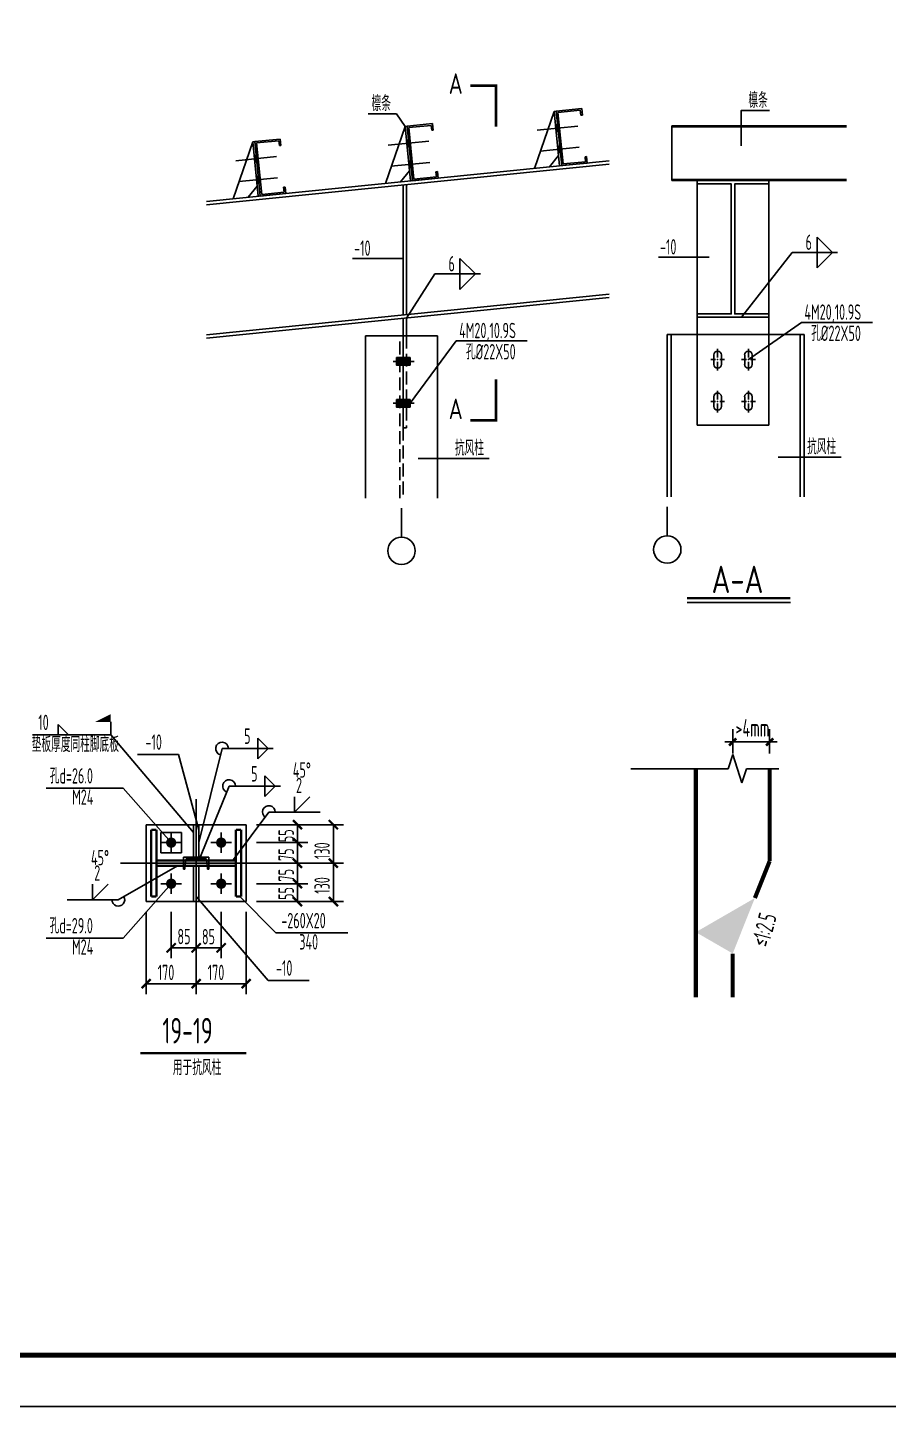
# Model space of a CAD drawing. Extents: x 8844666 to 9156203, y 1662182 to 2655606.
# Drawn here: x 8979598 to 8996383, y 1727894 to 1754767 of the extents above; entities that cross this region are included whole.
import ezdxf
from ezdxf.enums import TextEntityAlignment as Align

# ---------------------------------------------------------------- set-up
doc = ezdxf.new("R2010")
doc.units = 0
doc.header["$LTSCALE"] = 1000
doc.header["$MEASUREMENT"] = 0
for name, pattern in [('30', [0]), ('4', [5, 1.5, -1, 1.5, -1]), ('CABLIN', [0.35, 0.25, -0.1])]:
    doc.linetypes.add(name, pattern=pattern)
doc.layers.get('0').update_dxf_attribs({"linetype": 'CONTINUOUS'})
for name, color, linetype in [('10', 7, 'CONTINUOUS'), ('20', 2, 'CONTINUOUS'), ('AXIS', 3, 'CONTINUOUS'), ('BOLT', 3, 'CONTINUOUS'), ('DIM', 3, 'CONTINUOUS'), ('DIM_SYMB', 3, 'CONTINUOUS'), ('killer_tk0.0000', 1, 'CONTINUOUS'), ('killer_tk3.0000', 1, 'CONTINUOUS'), ('PUB_DIM', 3, 'CONTINUOUS'), ('PUB_TITLE', 4, 'CONTINUOUS'), ('一般文字', 6, 'CONTINUOUS'), ('墙线__粗线', 7, 'CONTINUOUS'), ('尺寸标注', 86, 'CONTINUOUS'), ('焊缝标注', 6, 'CONTINUOUS'), ('螺栓孔标注', 6, 'CONTINUOUS'), ('钢板标注', 6, 'CONTINUOUS')]:
    doc.layers.add(name, color=color, linetype=linetype)
doc.styles.add('_HZTXT', font='atssdeng.shx', dxfattribs={"width": 0.8, "bigfont": 'atssdchn.shx'})
doc.styles.add('hztxt', font='atssdeng.shx', dxfattribs={"width": 0.7, "height": 10, "bigfont": 'atssdchn.shx'})
doc.styles.add('TSSD_REIN', font='atssdeng.shx', dxfattribs={"width": 0.7, "bigfont": 'atssdchn.shx'})

# ---------------------------------------------------------------- blocks, each defined once
blk = doc.blocks.new('_DIMX')
blk.add_line((-150, 0), (150, 0))
at = {"const_width": 50}
blk.add_lwpolyline([(-70, -70), (70, 70)], dxfattribs=at)

msp = doc.modelspace()

# ---------------------------------------------------------------- hatches: boundary and pattern name
at = {"layer": 'killer_tk0.0000'}
for points in [[(8986788, 1748334.5), (8987056, 1748334.5), (8987056, 1748187.9), (8986788, 1748187.9)], [(8986788, 1747517.7), (8987056, 1747517.7), (8987056, 1747371), (8986788, 1747371)]]:
    msp.add_hatch(color=256, dxfattribs=at).paths.add_polyline_path(points)

# ---------------------------------------------------------------- linework, layer by layer
at = {"layer": '10'}
for p, q in [((8982884.9, 1737331.8), (8982884.9, 1739731.8)), ((8982397.4, 1738681.8), (8982397.4, 1739081.8)), ((8983372.4, 1738681.8), (8983372.4, 1739081.8)), ((8982197.4, 1738881.8), (8982597.4, 1738881.8)), ((8983172.4, 1738881.8), (8983572.4, 1738881.8)), ((8981409.9, 1738481.8), (8984359.9, 1738481.8)), ((8982397.4, 1737881.8), (8982397.4, 1738281.8)), ((8983372.4, 1737881.8), (8983372.4, 1738281.8)), ((8982197.4, 1738081.8), (8982597.4, 1738081.8)), ((8983172.4, 1738081.8), (8983572.4, 1738081.8))]:
    msp.add_line(p, q, dxfattribs=at)
at = {"layer": '10', "color": 1, "linetype": '4'}
for p, q in [((8982634.9, 1738601.8), (8982634.9, 1738361.8)), ((8982634.9, 1738601.8), (8983134.9, 1738601.8)), ((8982685.4, 1738548.9), (8982665.4, 1738375)), ((8983055.2, 1738575.3), (8982714.6, 1738575.3)), ((8983104.4, 1738375), (8983084.4, 1738548.9)), ((8983134.9, 1738601.8), (8983134.9, 1738361.8)), ((8982634.9, 1738361.8), (8982653.5, 1738361.8)), ((8983134.9, 1738361.8), (8983116.3, 1738361.8))]:
    msp.add_line(p, q, dxfattribs=at)
at = {"layer": '10', "color": 3, "const_width": 45}
for points in [[(8982109.9, 1739131.8), (8982009.9, 1739131.8)], [(8982009.9, 1739131.8), (8982009.9, 1737831.8)], [(8982109.9, 1737831.8), (8982109.9, 1739131.8)], [(8983759.9, 1739131.8), (8983659.9, 1739131.8)], [(8983659.9, 1739131.8), (8983659.9, 1737831.8)], [(8983759.9, 1737831.8), (8983759.9, 1739131.8)], [(8982109.9, 1738531.8), (8983659.9, 1738531.8)], [(8982109.9, 1738431.8), (8983659.9, 1738431.8)], [(8982009.9, 1737831.8), (8982109.9, 1737831.8)], [(8983659.9, 1737831.8), (8983759.9, 1737831.8)]]:
    msp.add_lwpolyline(points, dxfattribs=at)
at = {"layer": '10', "const_width": 100}
for points in [[(8982447.4, 1738881.8, 1), (8982347.4, 1738881.8, 1), (8982447.4, 1738881.8, 1)], [(8983422.4, 1738881.8, 1), (8983322.4, 1738881.8, 1), (8983422.4, 1738881.8, 1)], [(8982447.4, 1738081.8, 1), (8982347.4, 1738081.8, 1), (8982447.4, 1738081.8, 1)], [(8983422.4, 1738081.8, 1), (8983322.4, 1738081.8, 1), (8983422.4, 1738081.8, 1)]]:
    msp.add_lwpolyline(points, format="xyb", dxfattribs=at)
at = {"layer": '10', "const_width": 45}
msp.add_lwpolyline([(8981795.5, 1734781.8), (8983862, 1734781.8)], dxfattribs=at)
at = {"layer": '10'}
for centre, radius, start, end in [((8982654.2, 1738373.1), 11.3, 266.23474, 9.47566), ((8982716.4, 1738544), 31.4, 93.4084, 170.88102), ((8983053.4, 1738544), 31.4, 9.11901, 86.5916), ((8983115.6, 1738373.1), 11.3, 170.52434, 273.76527)]:
    msp.add_arc(centre, radius, start, end, dxfattribs=at)
at = {"layer": '20'}
for points in [[(8983859.9, 1739231.8), (8981909.9, 1739231.8)], [(8981909.9, 1739231.8), (8981909.9, 1737731.8)], [(8982934.9, 1739231.8), (8982834.9, 1739231.8)], [(8982834.9, 1739231.8), (8982834.9, 1738531.8)], [(8982934.9, 1738531.8), (8982934.9, 1739231.8)], [(8983859.9, 1737731.8), (8983859.9, 1739231.8)], [(8982597.4, 1739081.8), (8982197.4, 1739081.8)], [(8982197.4, 1739081.8), (8982197.4, 1738681.8)], [(8982597.4, 1738681.8), (8982597.4, 1739081.8)], [(8982197.4, 1738681.8), (8982597.4, 1738681.8)], [(8982834.9, 1738531.8), (8982934.9, 1738531.8)], [(8982934.9, 1738431.8), (8982834.9, 1738431.8)], [(8982834.9, 1738431.8), (8982834.9, 1737731.8)], [(8982934.9, 1737731.8), (8982934.9, 1738431.8)], [(8981909.9, 1737731.8), (8983859.9, 1737731.8)], [(8982834.9, 1737731.8), (8982934.9, 1737731.8)]]:
    msp.add_lwpolyline(points, dxfattribs=at)
at = {"layer": 'AXIS'}
for p, q in [((8993052.7, 1748335.5, -200), (8993052.7, 1748505.9, -200)), ((8993652.8, 1748335.5, -200), (8993652.8, 1748505.9, -200)), ((8993012.1, 1748294.8, -200), (8992917.9, 1748294.8, -200)), ((8993059.5, 1748294.8, -200), (8993046, 1748294.8, -200)), ((8993052.7, 1748301.6, -200), (8993052.7, 1748288, -200)), ((8993052.7, 1748254.2, -200), (8993052.7, 1748080.3, -200)), ((8993093.4, 1748294.8, -200), (8993187.6, 1748294.8, -200)), ((8993612.2, 1748294.8, -200), (8993518, 1748294.8, -200)), ((8993659.6, 1748294.8, -200), (8993646.1, 1748294.8, -200)), ((8993652.8, 1748301.6, -200), (8993652.8, 1748288, -200)), ((8993652.8, 1748254.2, -200), (8993652.8, 1748080.3, -200)), ((8993693.5, 1748294.8, -200), (8993787.7, 1748294.8, -200)), ((8993052.7, 1747518.6, -200), (8993052.7, 1747689.1, -200)), ((8993652.8, 1747518.6, -200), (8993652.8, 1747689.1, -200)), ((8993012.1, 1747477.9, -200), (8992917.9, 1747477.9, -200)), ((8993059.5, 1747477.9, -200), (8993046, 1747477.9, -200)), ((8993052.7, 1747484.7, -200), (8993052.7, 1747471.2, -200)), ((8993052.7, 1747437.3, -200), (8993052.7, 1747263.5, -200)), ((8993093.4, 1747477.9, -200), (8993187.6, 1747477.9, -200)), ((8993612.2, 1747477.9, -200), (8993518, 1747477.9, -200)), ((8993659.6, 1747477.9, -200), (8993646.1, 1747477.9, -200)), ((8993652.8, 1747484.7, -200), (8993652.8, 1747471.2, -200)), ((8993652.8, 1747437.3, -200), (8993652.8, 1747263.5, -200)), ((8993693.5, 1747477.9, -200), (8993787.7, 1747477.9, -200))]:
    msp.add_line(p, q, dxfattribs=at)
at = {"layer": 'BOLT'}
for centre, start, end in [((8993052.7, 1748388, -200), 0, 180), ((8993652.8, 1748388, -200), 0, 180), ((8993052.7, 1748201, -200), 180, 0), ((8993652.8, 1748201, -200), 180, 0), ((8993052.7, 1747571.2, -200), 0, 180), ((8993652.8, 1747571.2, -200), 0, 180), ((8993052.7, 1747384.1, -200), 180, 0), ((8993652.8, 1747384.1, -200), 180, 0)]:
    msp.add_arc(centre, 73.2, start, end, dxfattribs=at)
at = {"layer": 'DIM'}
for p, q in [((8986888.5, 1745398.2, -200), (8986888.5, 1744834.2, -200)), ((8992071.3, 1745423.8, -200), (8992071.3, 1744859.8, -200))]:
    msp.add_line(p, q, dxfattribs=at)
for centre in [(8986888.5, 1744567.5, -200), (8992071.3, 1744593.1, -200)]:
    msp.add_circle(centre, 266.7, dxfattribs=at)
at = {"layer": 'DIM_SYMB'}
for p, q in [((8993256.4, 1740321.2, 1860), (8993346.4, 1740598.2, 1860)), ((8993346.4, 1740598.2, 1860), (8993525.9, 1740045.4, 1860)), ((8992626.4, 1740321.2, 1860), (8991358.2, 1740321.2, 1860)), ((8992626.4, 1740321.2, 1860), (8993256.4, 1740321.2, 1860)), ((8993525.9, 1740045.4, 1860), (8993616.4, 1740322.2, 1860)), ((8993616.4, 1740322.2, 1860), (8994246.4, 1740321.2, 1860))]:
    msp.add_line(p, q, dxfattribs=at)
at = {"layer": 'killer_tk0.0000', "color": 7}
for p, q in [((8989904.7, 1753137.3, -200), (8990402.1, 1753187.5, -200)), ((8989937.5, 1753110.4, -200), (8990375.3, 1753154.6, -200)), ((8990375.3, 1753154.6, -200), (8990385, 1753058.4, -200)), ((8990402.1, 1753187.5, -200), (8990414.9, 1753061.5, -200)), ((8986997.5, 1752843.9, -200), (8987495, 1752894.1, -200)), ((8987495, 1752894.1, -200), (8987507.7, 1752768.1, -200)), ((8989864.9, 1753133.3, -200), (8989481.2, 1752022.2, -200)), ((8989864.9, 1753133.3, -200), (8989904.7, 1753137.3, -200)), ((8989864.9, 1753133.3, -200), (8989972, 1752071.7, -200)), ((8989904.7, 1753137.3, -200), (8990011.8, 1752075.7, -200)), ((8989937.5, 1753110.4, -200), (8990038.6, 1752108.6, -200)), ((8990385, 1753058.4, -200), (8990414.9, 1753061.5, -200)), ((8986957.7, 1752839.9, -200), (8986574.1, 1751728.8, -200)), ((8986957.7, 1752839.9, -200), (8986997.5, 1752843.9, -200)), ((8986957.7, 1752839.9, -200), (8987064.9, 1751778.3, -200)), ((8986997.5, 1752843.9, -200), (8987104.7, 1751782.3, -200)), ((8987030.4, 1752817, -200), (8987468.2, 1752861.2, -200)), ((8987030.4, 1752817, -200), (8987131.5, 1751815.2, -200)), ((8987468.2, 1752861.2, -200), (8987477.9, 1752765, -200)), ((8987477.9, 1752765, -200), (8987507.7, 1752768.1, -200)), ((8983988.5, 1752540.2, -200), (8983604.8, 1751429.1, -200)), ((8983988.5, 1752540.2, -200), (8984028.3, 1752544.2, -200)), ((8983988.5, 1752540.2, -200), (8984095.6, 1751478.6, -200)), ((8984028.3, 1752544.2, -200), (8984525.7, 1752594.4, -200)), ((8984028.3, 1752544.2, -200), (8984135.4, 1751482.6, -200)), ((8984061.1, 1752517.4, -200), (8984498.9, 1752561.5, -200)), ((8984061.1, 1752517.4, -200), (8984162.2, 1751515.5, -200)), ((8984498.9, 1752561.5, -200), (8984508.6, 1752465.4, -200)), ((8984508.6, 1752465.4, -200), (8984538.5, 1752468.4, -200)), ((8984525.7, 1752594.4, -200), (8984538.5, 1752468.4, -200)), ((8983088.1, 1751376.9, -200), (8990939.2, 1752169.3, -200)), ((8983088.1, 1751309.9, -200), (8990939.2, 1752102.3, -200)), ((8989951.9, 1752270.7, -200), (8989773, 1752051.6, -200)), ((8990509.3, 1752125.9, -200), (8990011.8, 1752075.7, -200)), ((8990038.6, 1752108.6, -200), (8990476.4, 1752152.8, -200)), ((8990466.7, 1752248.9, -200), (8990496.6, 1752251.9, -200)), ((8990466.7, 1752248.9, -200), (8990476.4, 1752152.8, -200)), ((8990466.7, 1752248.9, -200), (8990476.4, 1752152.8, -200)), ((8990496.6, 1752251.9, -200), (8990509.3, 1752125.9, -200)), ((8987044.8, 1751977.3, -200), (8986865.9, 1751758.2, -200)), ((8987602.1, 1751832.5, -200), (8987104.7, 1751782.3, -200)), ((8987131.5, 1751815.2, -200), (8987569.3, 1751859.3, -200)), ((8987559.6, 1751955.5, -200), (8987589.4, 1751958.5, -200)), ((8987559.6, 1751955.5, -200), (8987569.3, 1751859.3, -200)), ((8987559.6, 1751955.5, -200), (8987569.3, 1751859.3, -200)), ((8987589.4, 1751958.5, -200), (8987602.1, 1751832.5, -200)), ((8984075.5, 1751677.6, -200), (8983896.6, 1751458.5, -200)), ((8984162.2, 1751515.5, -200), (8984600, 1751559.7, -200)), ((8984590.3, 1751655.9, -200), (8984620.2, 1751658.9, -200)), ((8984590.3, 1751655.9, -200), (8984600, 1751559.7, -200)), ((8984590.3, 1751655.9, -200), (8984600, 1751559.7, -200)), ((8984620.2, 1751658.9, -200), (8984632.9, 1751532.8, -200)), ((8984632.9, 1751532.8, -200), (8984135.4, 1751482.6, -200)), ((8983088.1, 1748777.5, -200), (8990939.2, 1749569.9, -200)), ((8983088.1, 1748710.5, -200), (8990939.2, 1749502.9, -200)), ((8986188.2, 1748760.7, -200), (8986188.2, 1745598.2, -200)), ((8986188.2, 1748760.7, -200), (8987588.8, 1748760.7, -200)), ((8987588.8, 1748760.7, -200), (8987588.8, 1745598.2, -200)), ((8992071.3, 1748786.3, -200), (8992071.3, 1745623.8, -200)), ((8992071.3, 1748786.3, -200), (8994738, 1748786.3, -200)), ((8992147.3, 1748786.3, -200), (8992147.3, 1745623.8, -200)), ((8994662, 1748786.3, -200), (8994662, 1745623.8, -200)), ((8994738, 1748786.3, -200), (8994738, 1745623.8, -200))]:
    msp.add_line(p, q, dxfattribs=at)
at = {"layer": 'killer_tk0.0000'}
for p, q in [((8989533, 1752765.8, -200), (8990328.6, 1752846.1, -200)), ((8986625.9, 1752472.4, -200), (8987421.5, 1752552.7, -200)), ((8989590.4, 1752356.5, -200), (8990350.3, 1752433.2, -200)), ((8983656.6, 1752172.7, -200), (8984452.2, 1752253, -200)), ((8986683.3, 1752063.1, -200), (8987443.2, 1752139.8, -200)), ((8983714, 1751763.5, -200), (8984473.9, 1751840.2, -200)), ((8986723.5, 1748261.2, -200), (8987133.8, 1748261.2, -200)), ((8986723.5, 1747444.3, -200), (8987133.8, 1747444.3, -200))]:
    msp.add_line(p, q, dxfattribs=at)
at = {"layer": 'killer_tk0.0000', "color": 3}
for p, q in [((8992156.4, 1752853.1, -200), (8992156.4, 1751786.1, -200)), ((8995568.4, 1752853.1, -200), (8992156.4, 1752853.1, -200)), ((8995568.4, 1752834.1, -200), (8992156.4, 1752834.1, -200)), ((8995568.4, 1751805.1, -200), (8992156.4, 1751805.1, -200)), ((8995568.4, 1751786.1, -200), (8992156.4, 1751786.1, -200))]:
    msp.add_line(p, q, dxfattribs=at)
at = {"layer": 'killer_tk0.0000', "color": 7, "elevation": -200}
for points in [[(8986922, 1749164.5), (8986922, 1751696.9)], [(8986989, 1751703.6), (8986989, 1749171.2)], [(8992652.5, 1749186.3), (8993319.3, 1749186.3), (8993319.3, 1751719.4), (8992652.5, 1751719.4), (8992652.5, 1751786.1), (8994053.1, 1751786.1), (8994053.1, 1751719.4), (8993386.3, 1751719.4), (8993386.3, 1749186.3), (8994053.1, 1749186.3), (8994053.1, 1749119.7), (8992652.5, 1749119.7), (8992652.5, 1749186.3)], [(8986922, 1748760.7), (8986922, 1749097.4)], [(8986989, 1749104.2), (8986989, 1748760.7)]]:
    msp.add_lwpolyline(points, dxfattribs=at)
at = {"layer": 'killer_tk0.0000', "linetype": 'CABLIN', "elevation": -200}
for points in [[(8986855, 1745598.2), (8986855, 1748760.7)], [(8986989, 1748760.7), (8986989, 1746967.4), (8986922, 1746967.4), (8986922, 1748760.7)], [(8986922, 1745668.9), (8986922, 1748760.7)]]:
    msp.add_lwpolyline(points, dxfattribs=at)
at = {"layer": 'killer_tk0.0000', "elevation": -200}
for points in [[(8986788, 1748334.5), (8987056, 1748334.5), (8987056, 1748187.9), (8986788, 1748187.9)], [(8986788, 1747517.7), (8987056, 1747517.7), (8987056, 1747371), (8986788, 1747371)]]:
    msp.add_lwpolyline(points, close=True, dxfattribs=at)
at = {"layer": 'killer_tk0.0000'}
for points in [[(8989890.2, 1752882.2, -200), (8989959.9, 1752889.3, -200), (8989906.3, 1752723, -200), (8989975.9, 1752730.1, -200)], [(8986983.1, 1752588.8, -200), (8987052.7, 1752595.9, -200), (8986999.1, 1752429.6, -200), (8987068.8, 1752436.7, -200)], [(8989931.7, 1752471.4, -200), (8990001.3, 1752478.4, -200), (8989947.7, 1752312.2, -200), (8990017.4, 1752319.2, -200)], [(8984013.8, 1752289.2, -200), (8984083.5, 1752296.2, -200), (8984029.9, 1752130, -200), (8984099.5, 1752137, -200)], [(8987024.5, 1752178, -200), (8987094.2, 1752185, -200), (8987040.6, 1752018.8, -200), (8987110.2, 1752025.8, -200)], [(8984055.3, 1751878.3, -200), (8984124.9, 1751885.3, -200), (8984071.3, 1751719.1, -200), (8984141, 1751726.2, -200)]]:
    msp.add_solid(points, dxfattribs=at)
at = {"layer": 'killer_tk3.0000', "color": 3, "linetype": '30', "ltscale": 0.02}
for p, q in [((8992652.5, 1747018, -200), (8992652.5, 1751786.1, -200)), ((8994053.1, 1747018, -200), (8994053.1, 1751786.1, -200)), ((8992979.6, 1748388, -200), (8992979.6, 1748201, -200)), ((8993125.9, 1748388, -200), (8993125.9, 1748201, -200)), ((8993579.7, 1748388, -200), (8993579.7, 1748201, -200)), ((8993726, 1748388, -200), (8993726, 1748201, -200)), ((8992979.6, 1747571.2, -200), (8992979.6, 1747384.1, -200)), ((8993125.9, 1747571.2, -200), (8993125.9, 1747384.1, -200)), ((8993579.7, 1747571.2, -200), (8993579.7, 1747384.1, -200)), ((8993726, 1747571.2, -200), (8993726, 1747384.1, -200)), ((8992652.5, 1747018, -200), (8994053.1, 1747018, -200))]:
    msp.add_line(p, q, dxfattribs=at)
at = {"layer": 'PUB_DIM'}
for p, q in [((8993345.8, 1740621.5), (8993345.8, 1741094.6)), ((8994065.8, 1740621.5), (8994065.8, 1741094.6)), ((8993344.8, 1740844.6), (8993343.8, 1740844.6)), ((8993345.8, 1740844.6), (8994065.8, 1740844.6)), ((8994066.8, 1740844.6), (8994067.8, 1740844.6))]:
    msp.add_line(p, q, dxfattribs=at)
at = {"layer": 'PUB_TITLE'}
msp.add_lwpolyline([(8903902.8, 1727894.2), (9030002.8, 1727894.2), (9030002.8, 1787294.2), (8903902.8, 1787294.2)], close=True, dxfattribs=at)
at = {"layer": 'PUB_TITLE', "const_width": 100}
msp.add_lwpolyline([(8906402.8, 1728894.2), (9029002.8, 1728894.2), (9029002.8, 1786294.2), (8906402.8, 1786294.2)], close=True, dxfattribs=at)
at = {"layer": '一般文字', "color": 2}
msp.add_line((8992458.3, 1743560.7, -200), (8994472.7, 1743560.7, -200), dxfattribs=at)
at = {"layer": '一般文字', "color": 6, "linetype": 'Continuous', "lineweight": -3, "const_width": 50, "elevation": -200}
for points in [[(8988233.1, 1753635.9), (8988733.1, 1753635.9), (8988733.1, 1752835.9)], [(8988733.1, 1747912.2), (8988733.1, 1747112.2), (8988233.1, 1747112.2)]]:
    msp.add_lwpolyline(points, dxfattribs=at)
at = {"layer": '一般文字', "color": 2, "const_width": 45, "elevation": -200}
msp.add_lwpolyline([(8992455.4, 1743649), (8994472.5, 1743649)], dxfattribs=at)
at = {"layer": '墙线__粗线', "color": 2, "const_width": 81, "elevation": 1860}
for points in [[(8992626.4, 1737136.9), (8992626.4, 1740321.2)], [(8994066.4, 1738521.2), (8994066.4, 1740321.2)], [(8993778.8, 1737802.2), (8994066.4, 1738521.2)]]:
    msp.add_lwpolyline(points, dxfattribs=at)
at = {"layer": '墙线__粗线', "color": 3, "const_width": 81, "elevation": 1860}
for points in [[(8992626.4, 1735868.9), (8992626.4, 1737136.9)], [(8993346.4, 1735868.9), (8993346.4, 1736721.2)]]:
    msp.add_lwpolyline(points, dxfattribs=at)
at = {"layer": '墙线__粗线'}
msp.add_solid([(8993346.4, 1736721.2, 1860), (8992626.4, 1737136.9, 1860), (8993778.8, 1737802.2, 1860)], dxfattribs=at)
at = {"layer": '尺寸标注'}
for p, q in [((8984059.9, 1739231.8), (8985059.9, 1739231.8)), ((8984059.9, 1739231.8), (8985759.9, 1739231.8)), ((8984859.9, 1738881.8), (8984859.9, 1739231.8)), ((8985559.9, 1738481.8), (8985559.9, 1739231.8)), ((8984059.9, 1738881.8), (8985059.9, 1738881.8)), ((8984059.9, 1738881.8), (8985059.9, 1738881.8)), ((8984859.9, 1738481.8), (8984859.9, 1738881.8)), ((8984059.9, 1738481.8), (8985059.9, 1738481.8)), ((8984059.9, 1738481.8), (8985059.9, 1738481.8)), ((8984059.9, 1738481.8), (8985759.9, 1738481.8)), ((8984059.9, 1738481.8), (8985759.9, 1738481.8)), ((8984859.9, 1738081.8), (8984859.9, 1738481.8)), ((8985559.9, 1737731.8), (8985559.9, 1738481.8)), ((8984059.9, 1738081.8), (8985059.9, 1738081.8)), ((8984059.9, 1738081.8), (8985059.9, 1738081.8)), ((8984859.9, 1737731.8), (8984859.9, 1738081.8)), ((8984059.9, 1737731.8), (8985059.9, 1737731.8)), ((8984059.9, 1737731.8), (8985759.9, 1737731.8)), ((8981909.9, 1737531.8), (8981909.9, 1735931.8)), ((8982397.4, 1737531.8), (8982397.4, 1736631.8)), ((8982884.9, 1737531.8), (8982884.9, 1736631.8)), ((8982884.9, 1737531.8), (8982884.9, 1736631.8)), ((8982884.9, 1737531.8), (8982884.9, 1735931.8)), ((8982884.9, 1737531.8), (8982884.9, 1735931.8)), ((8983372.4, 1737531.8), (8983372.4, 1736631.8)), ((8983859.9, 1737531.8), (8983859.9, 1735931.8)), ((8982397.4, 1736831.8), (8982884.9, 1736831.8)), ((8982884.9, 1736831.8), (8983372.4, 1736831.8)), ((8981909.9, 1736131.8), (8982884.9, 1736131.8)), ((8982884.9, 1736131.8), (8983859.9, 1736131.8))]:
    msp.add_line(p, q, dxfattribs=at)
at = {"layer": '尺寸标注', "const_width": 45}
for points in [[(8984771.5, 1739320.2), (8984948.3, 1739143.4)], [(8985471.5, 1739320.2), (8985648.3, 1739143.4)], [(8984771.5, 1738970.2), (8984948.3, 1738793.4)], [(8984771.5, 1738970.2), (8984948.3, 1738793.4)], [(8984771.5, 1738570.2), (8984948.3, 1738393.4)], [(8984771.5, 1738570.2), (8984948.3, 1738393.4)], [(8985471.5, 1738570.2), (8985648.3, 1738393.4)], [(8985471.5, 1738570.2), (8985648.3, 1738393.4)], [(8984771.5, 1738170.2), (8984948.3, 1737993.4)], [(8984771.5, 1738170.2), (8984948.3, 1737993.4)], [(8984771.5, 1737820.2), (8984948.3, 1737643.4)], [(8985471.5, 1737820.2), (8985648.3, 1737643.4)], [(8982309, 1736743.4), (8982485.8, 1736920.2)], [(8982796.5, 1736743.4), (8982973.3, 1736920.2)], [(8982796.5, 1736743.4), (8982973.3, 1736920.2)], [(8983284, 1736743.4), (8983460.8, 1736920.2)], [(8981821.5, 1736043.4), (8981998.3, 1736220.2)], [(8982796.5, 1736043.4), (8982973.3, 1736220.2)], [(8982796.5, 1736043.4), (8982973.3, 1736220.2)], [(8983771.5, 1736043.4), (8983948.3, 1736220.2)]]:
    msp.add_lwpolyline(points, dxfattribs=at)
at = {"layer": '焊缝标注'}
for p, q in [((8980394.4, 1740985.5), (8980194.4, 1741185.5)), ((8980194.4, 1740985.5), (8980194.4, 1741185.5)), ((8981219.4, 1740985.5), (8981219.4, 1741235.5)), ((8981219.4, 1740985.5), (8979694.4, 1740985.5)), ((8982834.9, 1739081.8), (8981219.4, 1740985.5)), ((8984089.4, 1740916.5), (8984289.4, 1740716.5)), ((8984089.4, 1740716.5), (8984089.4, 1740916.5)), ((8982934.9, 1738881.8), (8983389.4, 1740716.5)), ((8983389.4, 1740716.5), (8984389.4, 1740716.5)), ((8984089.4, 1740516.5), (8984289.4, 1740716.5)), ((8984089.4, 1740716.5), (8984089.4, 1740516.5)), ((8982934.9, 1738531.8), (8983526.4, 1739983)), ((8983526.4, 1739983), (8984526.4, 1739983)), ((8984226.4, 1740183), (8984426.4, 1739983)), ((8984226.4, 1739983), (8984226.4, 1740183)), ((8984226.4, 1739783), (8984426.4, 1739983)), ((8984226.4, 1739983), (8984226.4, 1739783)), ((8984802.1, 1739477.4), (8984802.1, 1739777.4)), ((8984802.1, 1739477.4), (8985102.1, 1739777.4)), ((8983615.8, 1738553.2), (8984302.1, 1739477.4)), ((8984302.1, 1739477.4), (8985302.1, 1739477.4)), ((8982522.4, 1738431.8), (8981366.6, 1737769.7)), ((8980866.6, 1737769.7), (8980866.6, 1738069.7)), ((8980866.6, 1737769.7), (8981166.6, 1738069.7)), ((8981366.6, 1737769.7), (8980366.6, 1737769.7))]:
    msp.add_line(p, q, dxfattribs=at)
for centre, start, end in [((8983389.4, 1740716.5), 0, 256.08741), ((8983526.4, 1739983), 0, 247.8241), ((8984302.1, 1739477.4), 0, 236.17155), ((8981366.6, 1737769.7), 179.99999, 29.80777)]:
    msp.add_arc(centre, 125, start, end, dxfattribs=at)
for points in [[(8981219.4, 1741235.5), (8980919.4, 1741235.5), (8981219.4, 1741385.5)], [(8982834.9, 1739081.8), (8982781.6, 1739167.8), (8982758.8, 1739148.3)], [(8982934.9, 1738881.8), (8982973.5, 1738975.3), (8982944.4, 1738982.5)], [(8983615.8, 1738553.2), (8983683.9, 1738627.9), (8983659, 1738644.6)], [(8982522.4, 1738431.8), (8982428.2, 1738395.1), (8982443.1, 1738369.1)], [(8982934.9, 1738531.8), (8982986.5, 1738618.7), (8982958.8, 1738630.1)]]:
    msp.add_solid(points, dxfattribs=at)
at = {"layer": '螺栓孔标注', "color": 0}
for p, q in [((8995291.1, 1750382.5, -200), (8994991.1, 1750682.5, -200)), ((8994991.1, 1750382.5, -200), (8994991.1, 1750682.5, -200)), ((8985935.4, 1750264.1, -200), (8986922, 1750264.1, -200)), ((8988328.7, 1749964.7, -200), (8988028.7, 1750264.7, -200)), ((8988028.7, 1749964.7, -200), (8988028.7, 1750264.7, -200)), ((8991898.9, 1750289.7, -200), (8992885.5, 1750289.7, -200)), ((8994502.8, 1750382.5, -200), (8995391.1, 1750382.5, -200)), ((8995291.1, 1750382.5, -200), (8994991.1, 1750082.5, -200)), ((8994991.1, 1750382.5, -200), (8994991.1, 1750082.5, -200)), ((8987540.4, 1749964.7, -200), (8988428.7, 1749964.7, -200)), ((8988328.7, 1749964.7, -200), (8988028.7, 1749664.7, -200)), ((8988028.7, 1749964.7, -200), (8988028.7, 1749664.7, -200)), ((8994684.8, 1749018.2, -200), (8993652.8, 1748294.8, -200)), ((8996069.2, 1749018.2, -200), (8994684.8, 1749018.2, -200)), ((8987953.1, 1748659, -200), (8987056, 1747444.3, -200)), ((8989337.5, 1748659, -200), (8987953.1, 1748659, -200)), ((8988595.7, 1746370, -200), (8987211.3, 1746370, -200)), ((8995462.3, 1746395.6, -200), (8994230.4, 1746395.6, -200))]:
    msp.add_line(p, q, dxfattribs=at)
at = {"layer": '螺栓孔标注'}
for p, q in [((8981463, 1739943.7), (8979963, 1739943.7)), ((8982397.4, 1738881.8), (8981463, 1739943.7)), ((8982397.4, 1738081.8), (8981459.6, 1737023.3)), ((8981459.6, 1737023.3), (8979959.6, 1737023.3))]:
    msp.add_line(p, q, dxfattribs=at)
at = {"layer": '螺栓孔标注', "color": 0, "elevation": -200}
for points in [[(8994062.9, 1753148.2), (8993510.6, 1753148.2), (8993510.6, 1752459.5)], [(8986238.3, 1753085.7), (8986790.6, 1753085.7), (8986957.7, 1752839.9)], [(8993518.7, 1749119.7), (8994502.8, 1750382.5)], [(8986989, 1749104.2), (8987540.4, 1749964.7)]]:
    msp.add_lwpolyline(points, dxfattribs=at)
at = {"layer": '螺栓孔标注', "const_width": 10}
for points in [[(8982402.4, 1738881.8, 1), (8982392.4, 1738881.8, 1), (8982402.4, 1738881.8, 1)], [(8982402.4, 1738081.8, 1), (8982392.4, 1738081.8, 1), (8982402.4, 1738081.8, 1)]]:
    msp.add_lwpolyline(points, format="xyb", dxfattribs=at)
at = {"layer": '钢板标注'}
for p, q in [((8982541.3, 1740601.3), (8981741.3, 1740601.3)), ((8982934.9, 1739131.8), (8982541.3, 1740601.3)), ((8982888, 1737831.8), (8984286.1, 1736197.8)), ((8983734.9, 1737831.8), (8984440, 1737122.7)), ((8984440, 1737122.7), (8985840, 1737122.7)), ((8984286.1, 1736197.8), (8985086.1, 1736197.8))]:
    msp.add_line(p, q, dxfattribs=at)
at = {"layer": '钢板标注', "const_width": 10}
for points in [[(8982939.9, 1739131.8, 1), (8982929.9, 1739131.8, 1), (8982939.9, 1739131.8, 1)], [(8982893, 1737831.8, 1), (8982883, 1737831.8, 1), (8982893, 1737831.8, 1)], [(8983739.9, 1737831.8, 1), (8983729.9, 1737831.8, 1), (8983739.9, 1737831.8, 1)]]:
    msp.add_lwpolyline(points, format="xyb", dxfattribs=at)

# ---------------------------------------------------------------- block references
at = {"layer": 'PUB_DIM'}
msp.add_blockref('_DIMX', (8993345.8, 1740844.6), dxfattribs=at)
at = {"layer": 'PUB_DIM', "rotation": 180}
msp.add_blockref('_DIMX', (8994065.8, 1740844.6), dxfattribs=at)

# ---------------------------------------------------------------- texts
at = {"layer": '10', "style": 'TSSD_REIN', "width": 0.65}
msp.add_text('19-19', height=500, dxfattribs=at).set_placement((8982227.5, 1734967.3))
at = {"layer": '一般文字', "color": 6, "linetype": 'Continuous', "lineweight": -3, "style": 'hztxt', "width": 0.8}
for p in [(8988083.1, 1753354.2, -200), (8988083.1, 1747015.1, -200)]:
    msp.add_text('A', height=400, dxfattribs=at).set_placement(p, align=Align.BOTTOM_RIGHT)
at = {"layer": '一般文字', "color": 2, "style": '_HZTXT', "width": 0.8}
msp.add_text('A-A', height=533.33, dxfattribs=at).set_placement((8992935, 1743745.8, -200))
at = {"layer": '尺寸标注', "style": 'TSSD_REIN', "width": 0.6}
for s, p in [('55', (8984789.9, 1738892)), ('75', (8984789.9, 1738524.3)), ('130', (8985489.9, 1738561.8)), ('75', (8984789.9, 1738124.3)), ('130', (8985489.9, 1737884.9)), ('55', (8984789.9, 1737766.4))]:
    msp.add_text(s, height=300, rotation=90, dxfattribs=at).set_placement(p)
for s, p in [('85', (8982519.6, 1736901.8)), ('85', (8982997.4, 1736898.4)), ('170', (8982135.2, 1736201.8)), ('170', (8983110.2, 1736201.8))]:
    msp.add_text(s, height=300, dxfattribs=at).set_placement(p)
at = {"layer": '焊缝标注', "style": 'TSSD_REIN', "width": 0.6}
for s, p in [('10', (8979806.2, 1741075.5)), ('5', (8983819.4, 1740806.5)), ('5', (8983956.4, 1740073)), ('45°', (8984769.6, 1740147.4)), ('2', (8984832.1, 1739847.4)), ('45°', (8980834.1, 1738439.7)), ('2', (8980896.6, 1738139.7))]:
    msp.add_text(s, height=300, dxfattribs=at).set_placement(p)
at = {"layer": '螺栓孔标注', "color": 0, "style": '_HZTXT', "width": 0.6}
for s, p in [('檩条', (8986305.1, 1753139.8, -200)), ('檩条', (8993652.2, 1753202.3, -200)), ('-10', (8985965, 1750318.2, -200)), ('-10', (8991928.4, 1750343.8, -200)), ('4M20,10.9S', (8994744.9, 1749072.3, -200)), ('4M20,10.9S', (8994744.9, 1749072.3, -200)), ('4M20,10.9S', (8988013.2, 1748713.1, -200)), ('4M20,10.9S', (8988013.2, 1748713.1, -200)), ('孔%%C22X50', (8994876.2, 1748658.5, -200)), ('孔%%C22X50', (8988144.5, 1748299.4, -200)), ('抗风柱', (8987930.1, 1746424.1, -200)), ('抗风柱', (8994796.7, 1746449.7, -200))]:
    msp.add_text(s, height=300, dxfattribs=at).set_placement(p)
for p in [(8994891.1, 1750432.5, -200), (8987928.7, 1750014.7, -200)]:
    msp.add_text('6', height=300, dxfattribs=at).set_placement(p, align=Align.RIGHT)
at = {"layer": '螺栓孔标注', "style": 'TSSD_REIN', "width": 0.6}
for s, height, p in [('>4mm', 350, (8993399.9, 1740943.9)), ('孔d=26.0', 300, (8980030.5, 1740033.7)), ('M24', 300, (8980468, 1739618.7)), ('孔d=29.0', 300, (8980027.1, 1737113.3)), ('M24', 300, (8980464.6, 1736698.3))]:
    msp.add_text(s, height=height, dxfattribs=at).set_placement(p)
at = {"layer": '螺栓孔标注', "color": 5, "style": 'TSSD_REIN', "width": 0.6}
msp.add_text('垫板厚度同柱脚底板', height=300, dxfattribs=at).set_placement((8979678.5, 1740646.6))
at = {"layer": '螺栓孔标注', "style": 'TSSD_REIN', "width": 0.6}
msp.add_text('≤1:2.5', height=350, rotation=75, dxfattribs=at).set_placement((8994043.4, 1736829.7, 1860))
at = {"layer": '钢板标注', "style": 'TSSD_REIN', "width": 0.6}
for s, p in [('-10', (8981896.3, 1740691.3)), ('-260X20', (8984545, 1737212.7)), ('340', (8984895, 1736797.7)), ('-10', (8984441.1, 1736287.8)), ('用于抗风柱', (8982430.9, 1734349.1))]:
    msp.add_text(s, height=300, dxfattribs=at).set_placement(p)

doc.saveas('drawing.dxf')
